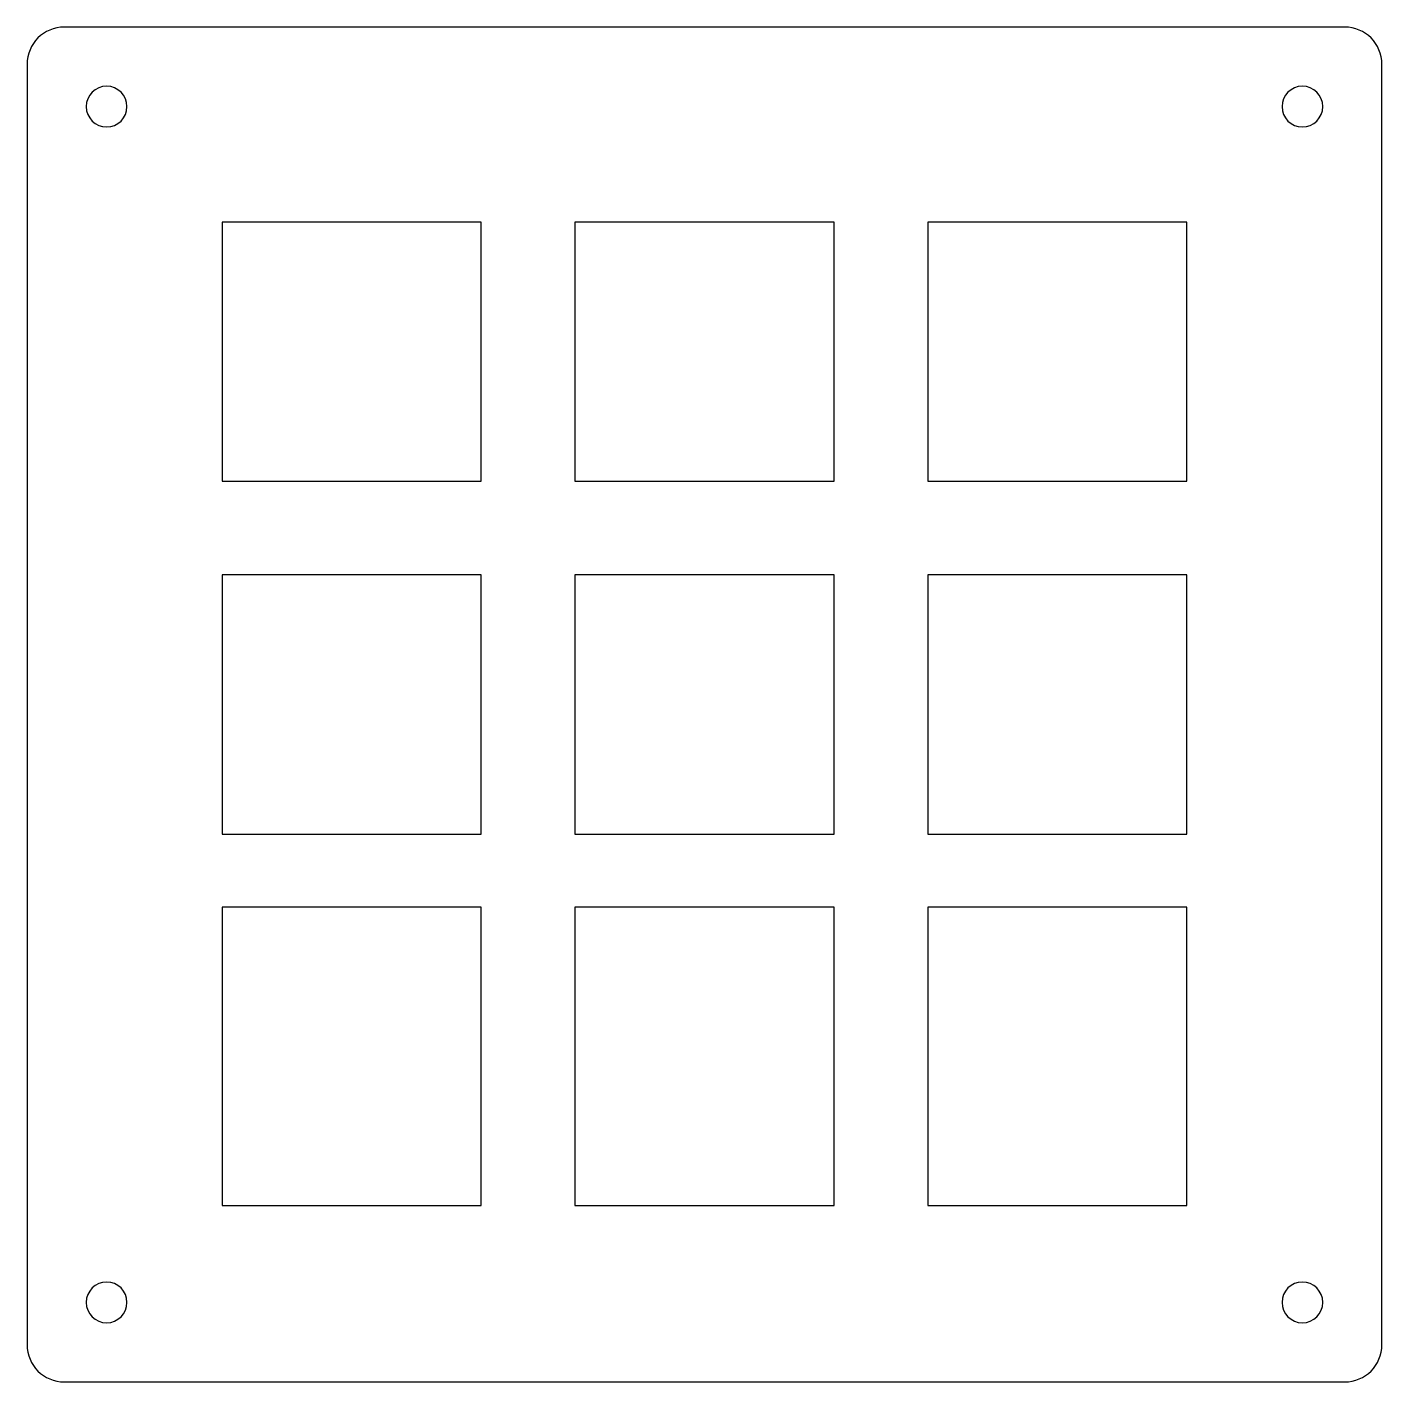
# Model space of a CAD drawing. Header units: inches. Extents: x 113.4 to 186.5, y 113.4 to 186.5.
import ezdxf

# ---------------------------------------------------------------- set-up
doc = ezdxf.new("R2010")
doc.units = ezdxf.units.IN
doc.header["$MEASUREMENT"] = 0

# ---------------------------------------------------------------- blocks, each defined once
blk = doc.blocks.new('block 2')
at = {"color": 7, "lineweight": 25, "true_color": 0xffffff}
blk.add_open_spline([(116.548, 182.213), (116.548, 182.82), (117.041, 183.313), (117.648, 183.313), (118.256, 183.313), (118.748, 182.82), (118.748, 182.213), (118.748, 181.605), (118.256, 181.113), (117.648, 181.113), (117.041, 181.113), (116.548, 181.605), (116.548, 182.213), (116.548, 182.213), (116.548, 182.213), (116.548, 182.213)], degree=3, knots=[0, 0, 0, 0, 1, 1, 1, 2, 2, 2, 3, 3, 3, 4, 4, 4, 5, 5, 5, 5], dxfattribs=at)
blk = doc.blocks.new('block 3')
at = {"color": 7, "lineweight": 25, "true_color": 0xffffff}
blk.add_lwpolyline([(161.981, 161.981), (175.981, 161.981), (175.981, 175.981), (161.981, 175.981), (161.981, 161.981)], dxfattribs=at)
blk = doc.blocks.new('block 4')
at = {"color": 7, "lineweight": 25, "true_color": 0xffffff}
blk.add_lwpolyline([(161.981, 138.981), (161.981, 122.881), (175.981, 122.881), (175.981, 138.981), (161.981, 138.981)], dxfattribs=at)
blk = doc.blocks.new('block 5')
at = {"color": 7, "lineweight": 25, "true_color": 0xffffff}
blk.add_lwpolyline([(123.881, 138.981), (123.881, 122.881), (137.881, 122.881), (137.881, 138.981), (123.881, 138.981)], dxfattribs=at)
blk = doc.blocks.new('block 6')
at = {"color": 7, "lineweight": 25, "true_color": 0xffffff}
blk.add_open_spline([(181.113, 182.213), (181.113, 182.82), (181.605, 183.313), (182.213, 183.313), (182.82, 183.313), (183.313, 182.82), (183.313, 182.213), (183.313, 181.605), (182.82, 181.113), (182.213, 181.113), (181.605, 181.113), (181.113, 181.605), (181.113, 182.213), (181.113, 182.213), (181.113, 182.213), (181.113, 182.213)], degree=3, knots=[0, 0, 0, 0, 1, 1, 1, 2, 2, 2, 3, 3, 3, 4, 4, 4, 5, 5, 5, 5], dxfattribs=at)
blk = doc.blocks.new('block 7')
at = {"color": 7, "lineweight": 25, "true_color": 0xffffff}
blk.add_lwpolyline([(137.881, 156.931), (123.881, 156.931), (123.881, 142.931), (137.881, 142.931), (137.881, 156.931)], dxfattribs=at)
blk = doc.blocks.new('block 8')
at = {"color": 7, "lineweight": 25, "true_color": 0xffffff}
blk.add_lwpolyline([(142.931, 138.981), (142.931, 122.881), (156.931, 122.881), (156.931, 138.981), (142.931, 138.981)], dxfattribs=at)
blk = doc.blocks.new('block 9')
at = {"color": 7, "lineweight": 25, "true_color": 0xffffff}
blk.add_open_spline([(116.548, 117.648), (116.548, 118.256), (117.041, 118.748), (117.648, 118.748), (118.256, 118.748), (118.748, 118.256), (118.748, 117.648), (118.748, 117.041), (118.256, 116.548), (117.648, 116.548), (117.041, 116.548), (116.548, 117.041), (116.548, 117.648), (116.548, 117.648), (116.548, 117.648), (116.548, 117.648)], degree=3, knots=[0, 0, 0, 0, 1, 1, 1, 2, 2, 2, 3, 3, 3, 4, 4, 4, 5, 5, 5, 5], dxfattribs=at)
blk = doc.blocks.new('block 10')
at = {"color": 7, "lineweight": 25, "true_color": 0xffffff}
blk.add_open_spline([(181.113, 117.648), (181.113, 118.256), (181.605, 118.748), (182.213, 118.748), (182.82, 118.748), (183.313, 118.256), (183.313, 117.648), (183.313, 117.041), (182.82, 116.548), (182.213, 116.548), (181.605, 116.548), (181.113, 117.041), (181.113, 117.648), (181.113, 117.648), (181.113, 117.648), (181.113, 117.648)], degree=3, knots=[0, 0, 0, 0, 1, 1, 1, 2, 2, 2, 3, 3, 3, 4, 4, 4, 5, 5, 5, 5], dxfattribs=at)
blk = doc.blocks.new('block 11')
at = {"color": 7, "lineweight": 25, "true_color": 0xffffff}
blk.add_lwpolyline([(156.931, 175.981), (142.931, 175.981), (142.931, 161.981), (156.931, 161.981), (156.931, 175.981)], dxfattribs=at)
blk = doc.blocks.new('block 12')
at = {"color": 7, "lineweight": 25, "true_color": 0xffffff}
blk.add_lwpolyline([(175.981, 156.931), (161.981, 156.931), (161.981, 142.931), (175.981, 142.931), (175.981, 156.931)], dxfattribs=at)
blk = doc.blocks.new('block 13')
at = {"color": 7, "lineweight": 25, "true_color": 0xffffff}
blk.add_lwpolyline([(137.881, 175.981), (123.881, 175.981), (123.881, 161.981), (137.881, 161.981), (137.881, 175.981)], dxfattribs=at)
blk = doc.blocks.new('block 14')
at = {"color": 7, "lineweight": 25, "true_color": 0xffffff}
blk.add_lwpolyline([(156.931, 156.931), (142.931, 156.931), (142.931, 142.931), (156.931, 142.931), (156.931, 156.931)], dxfattribs=at)
blk = doc.blocks.new('block 15')
at = {"color": 7, "lineweight": 25, "true_color": 0xffffff}
blk.add_open_spline([(186.506, 115.356), (186.506, 114.251), (185.61, 113.356), (184.506, 113.356), (184.506, 113.356), (115.356, 113.356), (115.356, 113.356), (114.251, 113.356), (113.356, 114.251), (113.356, 115.356), (113.356, 115.356), (113.356, 184.506), (113.356, 184.506), (113.356, 185.61), (114.251, 186.506), (115.356, 186.506), (115.356, 186.506), (184.506, 186.506), (184.506, 186.506), (185.61, 186.506), (186.506, 185.61), (186.506, 184.506), (186.506, 184.506), (186.506, 115.356), (186.506, 115.356)], degree=3, knots=[0, 0, 0, 0, 1, 1, 1, 2, 2, 2, 3, 3, 3, 4, 4, 4, 5, 5, 5, 6, 6, 6, 7, 7, 7, 8, 8, 8, 8], dxfattribs=at)

msp = doc.modelspace()

# ---------------------------------------------------------------- block references
for name in ['block 15', 'block 2', 'block 6', 'block 13', 'block 11', 'block 3', 'block 7', 'block 14', 'block 12', 'block 5', 'block 8', 'block 4', 'block 9', 'block 10']:
    msp.add_blockref(name, (0, 0))

doc.saveas('drawing.dxf')
